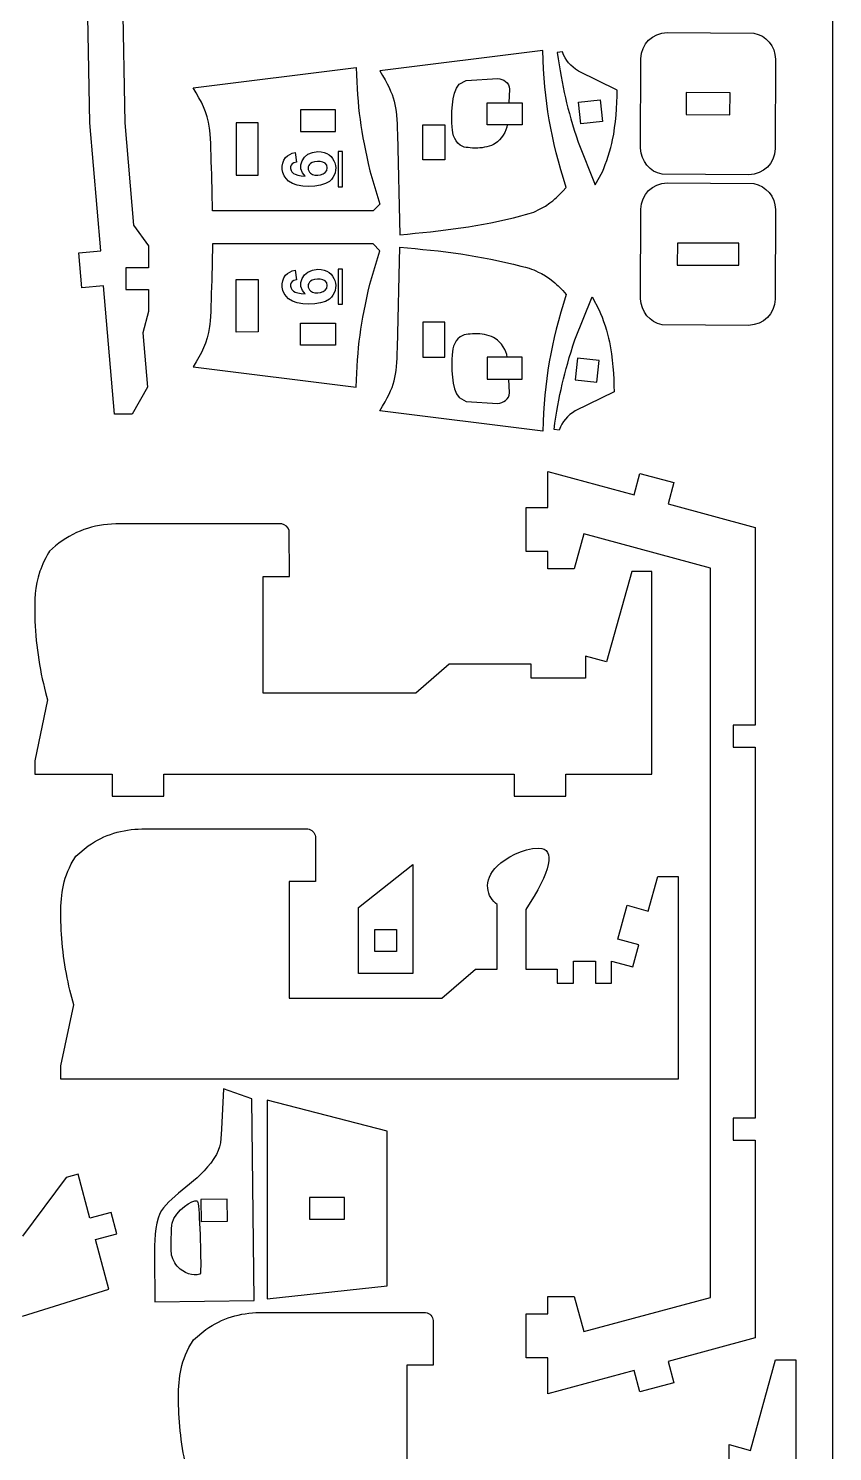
# Model space of a CAD drawing. Extents: x 75 to 655, y 14 to 894.
# Drawn here: x 558.4 to 655.4, y 601.3 to 772.9 of the extents above; entities that cross this region are included whole.
import ezdxf

# ---------------------------------------------------------------- set-up
doc = ezdxf.new("R2010")
doc.units = 0
doc.layers.get('0').update_dxf_attribs({"linetype": 'CONTINUOUS'})

msp = doc.modelspace()

# ---------------------------------------------------------------- linework, layer by layer
at = {"color": 5}
msp.add_line((655.374691, 884.077625), (655.374691, 464.077725), dxfattribs=at)
at = {"color": 3}
for p, q in [((569.025491, 818.990425), (570.047191, 761.532125)), ((565.816391, 761.532125), (565.587891, 774.370125)), ((635.445391, 772.430625), (645.899391, 772.349525)), ((620.426891, 770.242425), (600.782391, 767.790325)), ((622.796691, 770.100225), (622.180991, 770.033625)), ((632.232691, 758.471225), (632.263291, 769.266025)), ((648.495091, 769.220025), (648.464491, 758.425225)), ((578.287791, 765.749325), (597.931991, 768.193925)), ((629.421291, 765.494125), (624.746391, 767.782625)), ((567.133991, 746.090425), (565.816391, 761.532125)), ((570.047191, 761.532125), (571.098791, 749.210425)), ((602.916391, 760.168825), (603.213791, 748.050025)), ((624.696191, 759.210625), (626.758391, 754.044325)), ((599.602991, 755.768325), (600.782391, 751.749825)), ((626.758391, 754.044325), (627.624191, 755.626925)), ((645.282391, 755.260625), (634.828391, 755.341625)), ((635.445391, 754.292225), (645.899391, 754.211125)), ((600.782391, 751.749825), (599.994791, 750.921125)), ((599.994791, 750.921125), (580.625091, 750.921125)), ((632.232391, 740.332825), (632.262891, 751.128025)), ((648.495091, 751.082025), (648.464491, 740.286825)), ((571.098791, 749.210425), (572.909991, 746.713025)), ((572.909991, 746.713025), (572.909991, 744.068725)), ((599.994791, 746.939825), (580.625091, 746.939825)), ((600.782391, 746.111125), (599.994791, 746.939825)), ((602.916391, 734.426125), (603.213791, 746.544925)), ((564.499091, 745.865425), (567.133991, 746.090425)), ((564.858791, 741.649625), (564.499091, 745.865425)), ((599.602991, 742.092525), (600.782391, 746.111125)), ((572.909991, 744.068725), (570.176391, 744.068725)), ((570.176391, 744.068725), (570.176391, 741.424325)), ((567.493691, 741.874625), (564.858791, 741.649625)), ((568.810991, 726.432925), (567.493691, 741.874625)), ((570.176391, 741.424325), (572.909991, 741.424325)), ((572.909991, 741.424325), (572.909991, 738.779925)), ((624.311691, 735.384425), (626.373791, 740.550625)), ((626.373791, 740.550625), (627.239691, 738.968025)), ((572.909991, 738.779925), (572.208691, 736.200425)), ((572.208691, 736.200425), (572.764291, 729.688725)), ((645.282391, 737.122625), (634.828391, 737.203325)), ((578.287791, 732.111725), (597.931991, 729.667025)), ((572.764291, 729.688725), (570.926791, 726.432925)), ((629.036791, 729.100925), (624.361891, 726.812325)), ((570.926791, 726.432925), (568.810991, 726.432925)), ((620.426891, 724.352625), (600.782391, 726.804225)), ((622.412191, 724.494725), (621.796491, 724.561425)), ((621.060691, 715.156925), (621.060691, 719.495325)), ((621.060691, 719.495325), (631.467691, 716.691525)), ((631.467691, 716.691525), (632.159491, 719.259025)), ((632.159491, 719.259025), (636.244791, 718.158325)), ((636.244791, 718.158325), (635.553291, 715.590825)), ((635.553291, 715.590825), (646.049091, 712.762825)), ((618.416291, 709.868225), (618.416291, 715.156925)), ((618.416291, 715.156925), (621.060691, 715.156925)), ((588.968091, 713.173225), (568.961091, 713.182325)), ((589.887691, 706.835625), (589.851891, 712.398225)), ((646.049091, 712.762825), (646.049091, 688.922225)), ((561.705591, 710.544225), (560.979391, 709.879525)), ((625.374791, 711.986825), (624.234091, 707.752825)), ((640.671491, 707.865425), (625.374791, 711.986825)), ((621.060691, 709.868225), (618.416291, 709.868225)), ((621.060691, 707.752825), (621.060691, 709.868225)), ((624.234091, 707.752825), (621.060691, 707.752825)), ((631.155591, 707.460025), (628.127191, 696.537825)), ((633.598891, 707.460025), (631.155591, 707.460025)), ((633.598891, 683.024125), (633.598891, 707.460025)), ((640.671491, 619.938025), (640.671491, 707.865425)), ((586.714691, 692.774425), (586.714691, 706.835625)), ((586.714691, 706.835625), (589.887691, 706.835625)), ((628.127191, 696.537825), (625.578991, 697.244025)), ((625.578991, 697.244025), (625.578991, 694.599625)), ((609.158691, 696.292025), (605.126791, 692.774425)), ((619.036491, 696.292025), (609.158691, 696.292025)), ((619.036491, 694.599625), (619.036491, 696.292025)), ((625.578991, 694.599625), (619.036491, 694.599625)), ((560.738991, 691.957925), (559.184091, 684.610625)), ((560.492191, 692.850925), (560.738991, 691.957925)), ((605.126791, 692.774425), (586.714691, 692.774425)), ((643.404691, 688.922225), (643.404691, 686.277825)), ((646.049091, 688.922225), (643.404691, 688.922225)), ((643.404691, 686.277825), (646.049091, 686.277825)), ((646.049091, 686.277825), (646.049091, 641.525625)), ((559.184091, 684.610625), (559.184091, 683.024125)), ((559.184091, 683.024125), (568.517291, 683.024125)), ((568.517291, 683.024125), (568.517291, 680.379725)), ((574.739391, 680.379725), (574.739391, 683.024125)), ((574.739391, 683.024125), (617.006291, 683.024125)), ((617.006291, 683.024125), (617.006291, 680.379725)), ((623.228691, 683.024125), (633.598891, 683.024125)), ((623.228691, 680.379725), (623.228691, 683.024125)), ((568.517291, 680.379725), (574.739391, 680.379725)), ((617.006291, 680.379725), (623.228691, 680.379725)), ((572.113791, 676.414525), (592.121291, 676.405425)), ((564.132491, 673.112025), (565.640091, 674.375225)), ((593.031691, 675.494925), (593.040891, 670.068225)), ((563.594091, 672.183625), (564.132491, 673.112025)), ((598.222291, 666.920425), (604.765191, 672.137025)), ((604.765191, 672.137025), (604.765191, 658.987325)), ((593.040891, 670.068225), (589.867491, 670.068225)), ((589.867491, 670.068225), (589.867491, 656.007025)), ((633.147691, 666.505225), (634.308791, 670.692325)), ((634.308791, 670.692325), (636.752091, 670.692325)), ((636.752091, 670.692325), (636.752091, 646.256325)), ((598.222291, 658.987325), (598.222291, 666.920425)), ((614.956291, 659.524325), (614.956291, 667.294625)), ((618.381291, 666.690925), (618.381291, 659.524325)), ((629.469191, 663.134625), (630.599391, 667.211725)), ((630.599391, 667.211725), (633.147691, 666.505225)), ((632.017491, 662.428025), (629.469191, 663.134625)), ((631.280391, 659.770025), (632.017491, 662.428025)), ((604.765191, 658.987325), (598.222291, 658.987325)), ((608.279991, 656.007025), (612.311891, 659.524325)), ((612.311891, 659.524325), (614.956291, 659.524325)), ((618.381291, 659.524325), (622.189191, 659.524325)), ((622.189191, 659.524325), (622.189191, 657.832225)), ((624.138291, 657.832225), (624.138291, 660.476225)), ((624.138291, 660.476225), (626.782791, 660.476225)), ((626.782791, 660.476225), (626.782791, 657.832225)), ((628.732191, 657.832225), (628.732191, 660.476225)), ((628.732191, 660.476225), (631.280391, 659.770025)), ((622.189191, 657.832225), (624.138291, 657.832225)), ((626.782791, 657.832225), (628.732191, 657.832225)), ((563.892191, 655.190525), (563.418991, 656.981725)), ((589.867491, 656.007025), (608.279991, 656.007025)), ((562.336891, 647.843225), (563.892191, 655.190525)), ((562.336891, 646.256325), (562.336891, 647.843225)), ((636.752091, 646.256325), (562.336891, 646.256325)), ((581.961995, 645.059701), (581.701595, 640.229301)), ((585.341795, 643.891201), (581.961995, 645.059701)), ((585.631395, 619.555301), (585.341795, 643.891201)), ((601.670795, 639.989201), (587.199595, 643.705201)), ((587.199595, 643.705201), (587.199595, 619.758901)), ((601.670795, 621.343601), (601.670795, 639.989201)), ((646.049091, 641.525625), (643.404691, 641.525625)), ((643.404691, 641.525625), (643.404691, 638.881225)), ((643.404691, 638.881225), (646.049091, 638.881225)), ((646.049091, 638.881225), (646.049091, 615.040225)), ((562.955591, 634.392025), (557.703991, 627.300125)), ((564.401391, 634.779125), (562.955591, 634.392025)), ((565.824691, 629.466125), (564.401391, 634.779125)), ((568.379191, 630.150625), (565.824691, 629.466125)), ((569.063691, 627.596325), (568.379191, 630.150625)), ((566.509091, 626.911925), (569.063691, 627.596325)), ((568.115291, 620.918025), (566.509091, 626.911925)), ((573.619995, 624.945601), (573.658595, 619.412801)), ((587.199595, 619.758901), (601.670795, 621.343601)), ((557.703991, 617.685325), (568.115291, 620.918025)), ((573.658595, 619.412801), (585.631395, 619.555301)), ((621.060691, 617.934925), (621.060691, 620.050625)), ((621.060691, 620.050625), (624.234091, 620.050625)), ((624.234091, 620.050625), (625.374791, 615.816225)), ((625.374791, 615.816225), (640.671491, 619.938025)), ((586.299091, 618.117225), (606.306491, 618.108125)), ((618.416291, 612.646025), (618.416291, 617.934925)), ((618.416291, 617.934925), (621.060691, 617.934925)), ((578.317791, 614.814425), (579.825291, 616.078025)), ((607.217291, 617.153125), (607.226091, 611.770525)), ((577.779391, 613.886125), (578.317791, 614.814425)), ((646.049091, 615.040225), (635.553291, 612.212625)), ((621.060691, 612.646025), (618.416291, 612.646025)), ((621.060691, 608.308125), (621.060691, 612.646025)), ((607.226091, 611.770525), (604.052791, 611.770525)), ((604.052791, 611.770525), (604.052791, 597.709425)), ((631.467691, 611.111925), (621.060691, 608.308125)), ((632.159491, 608.544325), (631.467691, 611.111925)), ((635.553291, 612.212625), (636.244791, 609.645125)), ((645.465591, 601.472725), (648.494091, 612.395025)), ((648.494091, 612.395025), (650.937291, 612.395025)), ((650.937291, 612.395025), (650.937291, 587.959125)), ((636.244791, 609.645125), (632.159491, 608.544325)), ((642.917391, 599.534525), (642.917391, 602.178925)), ((642.917391, 602.178925), (645.465591, 601.472725))]:
    msp.add_line(p, q, dxfattribs=at)
at = {"color": 1}
for p, q in [((610.375391, 766.182025), (611.200291, 766.651725)), ((611.200291, 766.651725), (615.009991, 766.886125)), ((616.432891, 765.598425), (616.358091, 763.958125)), ((590.597891, 757.951225), (590.726691, 756.783425)), ((595.770491, 758.065325), (595.770491, 753.834825)), ((596.291391, 758.065325), (595.770491, 758.065325)), ((596.291391, 753.834825), (596.291391, 758.065325)), ((595.770491, 753.834825), (596.291391, 753.834825)), ((590.597891, 743.761925), (590.726691, 742.594125)), ((595.770491, 743.909625), (595.770491, 739.679125)), ((596.291391, 743.909625), (595.770491, 743.909625)), ((596.291391, 739.679125), (596.291391, 743.909625)), ((595.770491, 739.679125), (596.291391, 739.679125)), ((616.432891, 728.996625), (616.358091, 730.636825)), ((610.375391, 728.412925), (611.200291, 727.943325)), ((611.200291, 727.943325), (615.009991, 727.708825))]:
    msp.add_line(p, q, dxfattribs=at)
at = {"color": 7}
for p, q in [((613.723891, 761.314125), (613.723891, 763.958125)), ((613.723891, 763.958125), (617.954491, 763.958125)), ((617.954491, 763.958125), (617.954491, 761.314125)), ((624.738391, 764.029125), (627.350791, 764.311325)), ((625.020591, 761.416925), (624.738391, 764.029125)), ((627.350791, 764.311325), (627.632991, 761.699125)), ((637.723291, 765.175225), (637.715591, 762.530825)), ((643.012191, 765.160425), (637.723291, 765.175225)), ((643.004491, 762.516025), (643.012191, 765.160425)), ((595.459591, 763.122425), (591.228991, 763.122425)), ((591.228991, 763.122425), (591.228991, 760.486125)), ((595.459591, 760.486125), (595.459591, 763.122425)), ((637.715591, 762.530825), (643.004491, 762.516025)), ((586.117391, 761.540525), (583.472991, 761.540825)), ((583.472991, 761.540825), (583.473791, 755.213525)), ((586.117791, 755.213525), (586.117391, 761.540525)), ((591.228991, 760.486125), (595.459591, 760.486125)), ((605.968391, 761.314525), (608.612391, 761.314525)), ((605.968391, 757.083925), (605.968391, 761.314525)), ((608.612391, 761.314525), (608.612391, 757.083925)), ((617.954491, 761.314125), (613.723891, 761.314125)), ((627.632991, 761.699125), (625.020591, 761.416925)), ((608.612391, 757.083925), (605.968391, 757.083925)), ((583.473791, 755.213525), (586.117791, 755.213525)), ((636.665391, 747.039925), (636.657691, 744.395525)), ((644.069691, 747.018925), (636.665391, 747.039925)), ((644.062291, 744.374525), (644.069691, 747.018925)), ((636.657691, 744.395525), (644.062291, 744.374525)), ((583.472991, 736.320425), (583.473791, 742.647825)), ((583.473791, 742.647825), (586.117791, 742.647825)), ((586.117791, 742.647825), (586.117391, 736.320825)), ((586.117391, 736.320825), (583.472991, 736.320425)), ((591.228991, 734.738525), (591.228991, 737.374825)), ((591.228991, 737.374825), (595.459591, 737.374825)), ((595.459591, 737.374825), (595.459591, 734.738525)), ((608.612391, 737.511025), (605.968391, 737.511025)), ((605.968391, 737.511025), (605.968391, 733.280525)), ((608.612391, 733.280525), (608.612391, 737.511025)), ((595.459591, 734.738525), (591.228991, 734.738525)), ((605.968391, 733.280525), (608.612391, 733.280525)), ((613.723891, 733.280825), (613.723891, 730.636825)), ((617.954491, 733.280825), (613.723891, 733.280825)), ((617.954491, 730.636825), (617.954491, 733.280825)), ((624.636091, 733.178025), (624.353891, 730.565925)), ((627.248491, 732.895825), (624.636091, 733.178025)), ((626.966291, 730.283725), (627.248491, 732.895825)), ((613.723891, 730.636825), (617.954491, 730.636825)), ((624.353891, 730.565925), (626.966291, 730.283725)), ((600.171291, 661.631625), (600.171291, 664.276025)), ((600.171291, 664.276025), (602.815791, 664.276025)), ((602.815791, 664.276025), (602.815791, 661.631625)), ((602.815791, 661.631625), (600.171291, 661.631625)), ((582.400495, 631.759801), (579.227395, 631.721901)), ((579.227395, 631.721901), (579.259095, 629.077801)), ((582.432095, 629.115701), (582.400495, 631.759801)), ((592.321995, 631.987201), (592.321995, 629.346001)), ((596.548095, 631.987201), (592.321995, 631.987201)), ((596.548095, 629.346001), (596.548095, 631.987201)), ((579.259095, 629.077801), (582.432095, 629.115701)), ((592.321995, 629.346001), (596.548095, 629.346001))]:
    msp.add_line(p, q, dxfattribs=at)
at = {"color": 3}
for points in [[(632.263291, 769.266025), (632.350691, 771.089725), (633.621291, 772.353325), (635.445391, 772.430625)], [(645.899391, 772.349525), (647.353391, 772.080825), (648.464391, 770.782525), (648.495091, 769.220025)], [(623.277291, 753.750225), (621.401991, 759.606825), (620.625891, 764.095725), (620.426891, 770.242425)], [(622.180991, 770.033625), (622.773891, 765.827525), (623.373691, 763.247125), (624.696191, 759.210625)], [(624.746391, 767.782625), (623.770391, 768.353025), (623.192591, 769.064825), (622.796691, 770.100225)], [(597.931991, 768.193925), (598.085491, 763.457725), (598.501491, 760.376625), (599.602991, 755.768325)], [(600.782391, 767.790325), (602.688291, 764.634525), (602.795291, 763.799825), (602.916391, 760.168825)], [(580.269891, 760.895325), (579.984991, 762.888825), (579.292891, 764.090125), (578.287791, 765.749325)], [(628.852391, 759.468225), (629.238491, 761.306825), (629.403391, 763.600825), (629.421291, 765.494125)], [(580.625091, 750.921125), (580.584191, 752.671325), (580.449291, 759.640125), (580.269891, 760.895325)], [(627.624191, 755.626925), (628.088591, 756.627625), (628.625291, 758.386125), (628.852391, 759.468225)], [(634.828391, 755.341625), (633.329591, 755.618325), (632.299391, 756.887425), (632.232691, 758.471225)], [(648.464491, 758.425225), (648.377491, 756.601425), (647.106091, 755.337825), (645.282391, 755.260625)], [(620.771891, 751.502425), (622.340091, 752.688725), (621.919291, 752.317425), (623.277291, 753.750225)], [(632.262891, 751.128025), (632.350291, 752.951425), (633.621291, 754.215025), (635.445391, 754.292225)], [(645.899391, 754.211125), (647.354091, 753.942325), (648.464191, 752.643725), (648.495091, 751.082025)], [(617.807091, 750.323725), (619.535991, 750.781125), (619.211791, 750.696525), (620.771891, 751.502425)], [(603.213791, 748.050025), (608.173691, 748.475825), (612.977691, 749.046125), (617.807091, 750.323725)], [(580.625091, 746.939825), (580.584191, 745.190225), (580.449291, 738.220225), (580.269891, 736.965625)], [(603.213791, 746.544925), (608.173691, 746.119225), (612.977691, 745.548825), (617.807091, 744.271225)], [(617.807091, 744.271225), (619.535991, 743.813925), (619.211791, 743.898425), (620.771891, 743.092525)], [(620.771891, 743.092525), (622.340091, 741.905925), (621.919291, 742.277525), (623.277291, 740.844825)], [(597.931991, 729.667025), (598.085491, 734.401625), (598.501491, 737.485925), (599.602991, 742.092525)], [(623.277291, 740.844825), (621.401991, 734.988025), (620.625891, 730.499225), (620.426891, 724.352625)], [(634.828391, 737.203325), (633.329591, 737.480225), (632.299391, 738.749125), (632.232391, 740.332825)], [(648.464491, 740.286825), (648.377091, 738.463025), (647.106091, 737.199425), (645.282391, 737.122625)], [(627.239691, 738.968025), (627.704091, 737.967325), (628.240691, 736.208525), (628.467791, 735.126725)], [(580.269891, 736.965625), (579.984691, 734.970925), (579.292991, 733.771825), (578.287791, 732.111725)], [(600.782391, 726.804225), (602.688291, 729.960425), (602.795291, 730.795125), (602.916391, 734.426125)], [(621.796491, 724.561425), (622.389291, 728.767425), (622.989191, 731.347925), (624.311691, 735.384425)], [(628.467791, 735.126725), (628.853891, 733.288225), (629.018891, 730.994125), (629.036791, 729.100925)], [(624.361891, 726.812325), (623.385791, 726.242025), (622.808091, 725.530125), (622.412191, 724.494725)], [(568.961091, 713.182325), (566.262891, 713.124225), (563.787691, 712.289225), (561.705591, 710.544225)], [(589.851891, 712.398225), (589.743391, 712.802625), (589.371791, 713.133325), (588.968091, 713.173225)], [(560.979391, 709.879525), (560.643991, 709.472525), (560.001591, 708.036725), (559.805991, 707.473425)], [(559.805991, 707.473425), (559.148991, 705.581425), (559.160491, 704.018825), (559.194991, 702.002025)], [(559.194991, 702.002025), (559.245691, 699.025825), (559.732391, 695.729425), (560.492191, 692.850925)], [(565.640091, 674.375225), (567.585291, 675.735825), (569.755391, 676.363725), (572.113791, 676.414525)], [(592.121291, 676.405425), (592.571391, 676.361325), (592.987691, 675.944925), (593.031691, 675.494925)], [(614.982991, 671.959025), (615.961591, 672.889425), (617.910991, 674.093725), (619.976891, 674.099025)], [(619.976891, 674.099025), (622.029191, 674.104625), (621.464091, 671.262625), (618.381291, 666.690925)], [(562.347791, 665.234325), (562.302091, 667.896625), (562.350391, 669.781525), (563.594091, 672.183625)], [(614.956291, 667.294625), (613.705691, 668.152825), (613.110791, 670.178025), (614.982991, 671.959025)], [(563.418991, 656.981725), (562.800391, 659.569925), (562.393391, 662.574425), (562.347791, 665.234325)], [(581.701595, 640.229301), (581.641295, 638.503101), (581.578795, 637.655801), (580.406495, 636.122301)], [(580.406495, 636.122301), (578.462995, 633.580101), (575.192095, 631.941601), (574.281195, 630.043401)], [(574.281195, 630.043401), (573.634695, 628.695901), (573.625595, 626.410301), (573.619995, 624.945601)], [(579.825291, 616.078025), (581.763191, 617.433525), (583.941091, 618.066425), (586.299091, 618.117225)], [(606.306491, 618.108125), (606.777891, 618.061525), (607.215291, 617.596825), (607.217291, 617.153125)], [(576.533091, 606.937025), (576.487391, 609.596425), (576.530991, 611.473425), (577.779391, 613.886125)], [(577.604291, 598.684125), (576.985691, 601.272525), (576.578691, 604.277125), (576.533091, 606.937025)]]:
    msp.add_open_spline(points, degree=3, dxfattribs=at)
at = {"color": 1}
for points in [[(609.508791, 761.030925), (609.433391, 762.327425), (609.371591, 765.140325), (610.375391, 766.182025)], [(615.009991, 766.886125), (615.678891, 766.848325), (616.399191, 766.394425), (616.432891, 765.598425)], [(610.793491, 758.678825), (609.842991, 759.068825), (609.563291, 760.094725), (609.508791, 761.030925)], [(616.142991, 761.314125), (616.054191, 760.507125), (615.455291, 759.511125), (614.713391, 759.050525)], [(612.611291, 758.490025), (612.201691, 758.478425), (611.186891, 758.517425), (610.793491, 758.678825)], [(614.713391, 759.050525), (614.161591, 758.708325), (613.253891, 758.508625), (612.611291, 758.490025)], [(589.788791, 754.508025), (588.904591, 755.245425), (588.774491, 756.592825), (589.427391, 757.352725)], [(589.427391, 757.352725), (589.695091, 757.665925), (590.085791, 757.864825), (590.597891, 757.951225)], [(590.726691, 756.783425), (589.856391, 756.681625), (589.855091, 755.842425), (590.366891, 755.448625)], [(591.793791, 755.118025), (590.656291, 756.081925), (591.408391, 758.065325), (593.324491, 758.065325)], [(592.434591, 756.648625), (592.055491, 756.330525), (592.050991, 755.787025), (592.423091, 755.460625)], [(594.458491, 756.108825), (594.458491, 757.094825), (592.855191, 757.001625), (592.434591, 756.648625)], [(593.324491, 758.065325), (595.542691, 758.065325), (596.095291, 755.618925), (594.717491, 754.481625)], [(590.366891, 755.448625), (590.595091, 755.273225), (591.070691, 755.163325), (591.793791, 755.118025)], [(592.423091, 755.460625), (592.958791, 754.989125), (594.458491, 755.193125), (594.458491, 756.108825)], [(594.717491, 754.481625), (593.687491, 753.631325), (590.804291, 753.661125), (589.788791, 754.508025)], [(589.788791, 740.318625), (588.904291, 741.056125), (588.774691, 742.404625), (589.427391, 743.163525)], [(589.427391, 743.163525), (589.695091, 743.476525), (590.085791, 743.675625), (590.597891, 743.761925)], [(591.793791, 740.929025), (590.656391, 741.891625), (591.407991, 743.876325), (593.324491, 743.876325)], [(594.458491, 741.919525), (594.458491, 742.907225), (592.852891, 742.810825), (592.434591, 742.459725)], [(593.324491, 743.876325), (595.542091, 743.876325), (596.095591, 741.429825), (594.717491, 740.292325)], [(590.726691, 742.594125), (589.857991, 742.493725), (589.853691, 741.654025), (590.366891, 741.259625)], [(590.366891, 741.259625), (590.595091, 741.084225), (591.070691, 740.974325), (591.793791, 740.929025)], [(592.434591, 742.459725), (592.057091, 742.143025), (592.049291, 741.599825), (592.423091, 741.271225)], [(592.423091, 741.271225), (592.958891, 740.800625), (594.458491, 741.003925), (594.458491, 741.919525)], [(594.717491, 740.292325), (593.687291, 739.441925), (590.804491, 739.472025), (589.788791, 740.318625)], [(612.611291, 736.104925), (612.201691, 736.116525), (611.186891, 736.077625), (610.793491, 735.916125)], [(614.713391, 735.544425), (614.161591, 735.886625), (613.253891, 736.086325), (612.611291, 736.104925)], [(610.793491, 735.916125), (609.842991, 735.526125), (609.563291, 734.500225), (609.508791, 733.564125)], [(616.142991, 733.280825), (616.054191, 734.087725), (615.455291, 735.083925), (614.713391, 735.544425)], [(609.508791, 733.564125), (609.433391, 732.267525), (609.371591, 729.454625), (610.375391, 728.412925)], [(615.009991, 727.708825), (615.678891, 727.746725), (616.399191, 728.200625), (616.432891, 728.996625)]]:
    msp.add_open_spline(points, degree=3, dxfattribs=at)
at = {"color": 7}
for points in [[(575.746695, 628.891801), (576.125695, 630.399301), (578.311995, 631.829601), (578.721595, 631.564701)], [(578.721595, 631.564701), (578.786295, 631.522801), (578.823795, 631.446001), (578.852295, 631.375101)], [(578.852295, 631.375101), (579.049795, 630.885801), (579.242895, 624.371701), (579.179395, 622.997101)], [(575.657495, 625.241801), (575.619895, 625.694901), (575.631095, 628.432701), (575.746695, 628.891801)], [(576.473595, 623.571801), (576.149595, 623.904201), (575.700695, 624.717401), (575.657495, 625.241801)], [(579.082495, 622.741701), (578.284695, 622.389301), (577.072695, 622.956801), (576.473595, 623.571801)], [(579.179395, 622.997101), (579.175195, 622.906301), (579.165995, 622.778501), (579.082495, 622.741701)]]:
    msp.add_open_spline(points, degree=3, dxfattribs=at)

doc.saveas('drawing.dxf')
